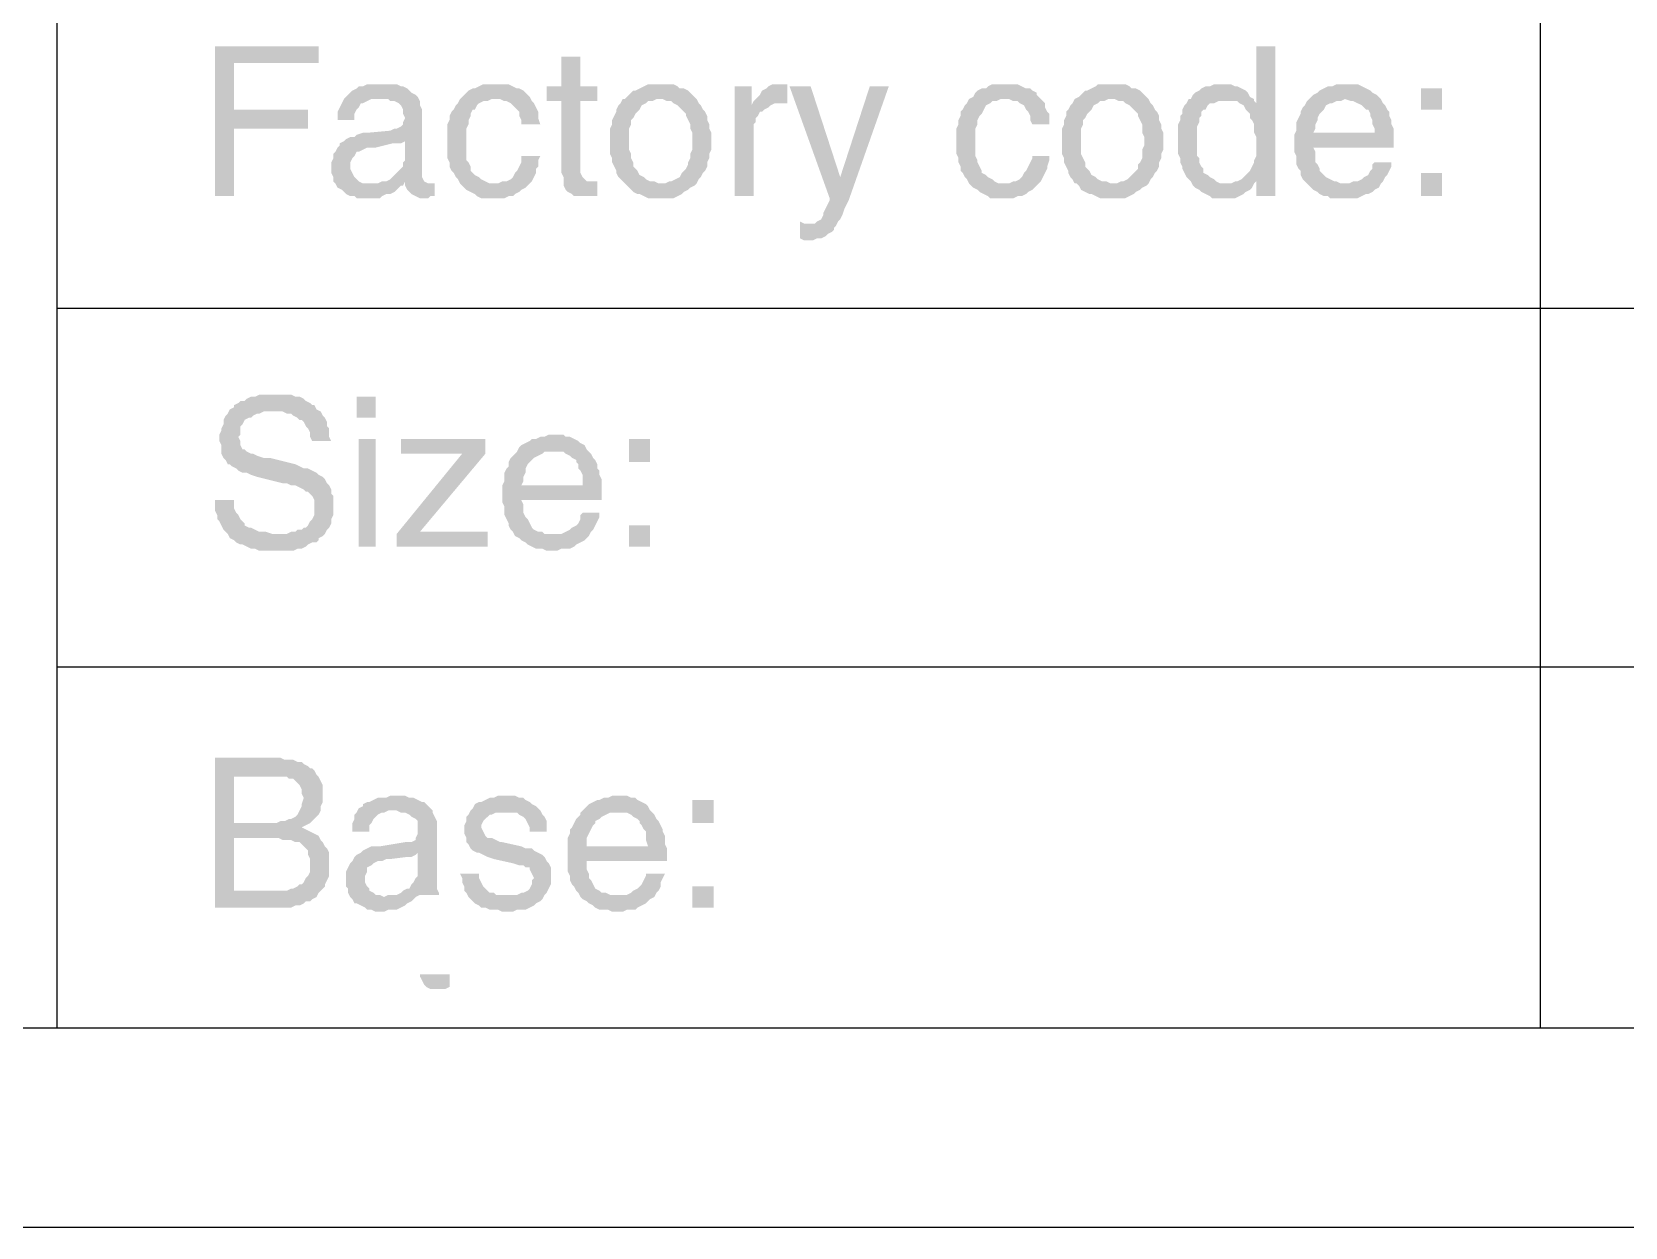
# Model space of a CAD drawing. Header units: millimetres. Extents: x 1448 to 2566, y 1057 to 1416.
# Drawn here: x 2165.12 to 2199.17, y 1118.56 to 1144.11 of the extents above; entities that cross this region are included whole.
import ezdxf

# ---------------------------------------------------------------- set-up
doc = ezdxf.new("R2010")
doc.units = ezdxf.units.MM

msp = doc.modelspace()

# ---------------------------------------------------------------- hatches: boundary and pattern name
at = {"transparency": 33554559}
for points in [[(2171.24839, 1143.80684), (2169.03691, 1143.80684), (2169.03691, 1140.60246), (2169.4431, 1140.60246), (2169.4431, 1142.04669), (2171.02273, 1142.04669), (2171.02273, 1142.45287), (2169.4431, 1142.45287), (2169.4431, 1143.44578), (2171.24839, 1143.44578), (2171.24839, 1143.62631)], [(2191.69327, 1143.80684), (2191.28708, 1143.80684), (2191.28708, 1142.58827), (2190.92602, 1142.58827), (2191.01628, 1142.54314), (2191.06142, 1142.45287), (2191.10655, 1142.40774), (2191.15168, 1142.36261), (2191.15168, 1142.27235), (2191.19681, 1142.22721), (2191.24194, 1142.13695), (2191.24194, 1141.95642), (2191.28708, 1141.86616), (2191.28708, 1141.45997), (2191.24194, 1141.3697), (2191.24194, 1141.32457), (2191.19681, 1141.23431), (2191.15168, 1141.14404), (2191.10655, 1141.09891), (2191.10655, 1141.09891), (2191.01628, 1141.00865), (2190.97115, 1140.96351), (2190.88089, 1140.91838), (2191.28708, 1140.91838), (2191.28708, 1140.60246), (2191.69327, 1140.60246)], [(2176.84478, 1143.58118), (2176.43859, 1143.58118), (2176.43859, 1142.94933), (2176.12267, 1142.94933), (2176.12267, 1142.6334), (2176.43859, 1142.6334), (2176.43859, 1141.09891), (2176.48372, 1141.00865), (2176.48372, 1140.82812), (2176.52886, 1140.73785), (2176.57399, 1140.69272), (2176.57399, 1140.69272), (2176.66425, 1140.64759), (2176.70938, 1140.60246), (2177.20584, 1140.60246), (2177.20584, 1140.91838), (2176.98018, 1140.91838), (2176.93505, 1140.96351), (2176.88991, 1141.00865), (2176.84478, 1141.09891), (2176.84478, 1142.6334), (2177.20584, 1142.6334), (2177.20584, 1142.94933), (2176.84478, 1142.94933)], [(2172.60236, 1142.99446), (2172.28643, 1142.99446), (2172.19617, 1142.94933), (2172.1059, 1142.94933), (2172.06077, 1142.9042), (2171.97051, 1142.85906), (2171.92537, 1142.81393), (2171.88024, 1142.7688), (2171.83511, 1142.72367), (2171.78998, 1142.67854), (2171.74485, 1142.58827), (2171.69971, 1142.49801), (2171.65458, 1142.40774), (2171.65458, 1142.22721), (2172.01564, 1142.22721), (2172.01564, 1142.36261), (2172.06077, 1142.45287), (2172.1059, 1142.49801), (2172.15103, 1142.58827), (2172.19617, 1142.58827), (2172.28643, 1142.6334), (2172.3767, 1142.67854), (2172.55722, 1142.67854), (2173.3696, 1142.72367), (2173.32447, 1142.7688), (2173.23421, 1142.81393), (2173.18907, 1142.85906), (2173.14394, 1142.9042), (2173.05368, 1142.94933), (2173.00855, 1142.94933), (2172.91828, 1142.99446), (2172.69262, 1142.99446)], [(2175.03949, 1142.99446), (2174.7687, 1142.99446), (2174.67844, 1142.94933), (2174.58817, 1142.9042), (2174.54304, 1142.9042), (2174.45278, 1142.85906), (2174.40764, 1142.81393), (2174.31738, 1142.72367), (2174.27225, 1142.67854), (2175.12976, 1142.67854), (2175.22002, 1142.6334), (2175.26515, 1142.6334), (2175.35542, 1142.58827), (2175.40055, 1142.54314), (2175.49082, 1142.45287), (2175.53595, 1142.40774), (2175.53595, 1142.31748), (2175.58108, 1142.22721), (2175.58108, 1142.13695), (2175.98727, 1142.13695), (2175.94214, 1142.27235), (2175.94214, 1142.40774), (2175.89701, 1142.49801), (2175.85187, 1142.58827), (2175.80674, 1142.6334), (2175.76161, 1142.72367), (2175.71648, 1142.7688), (2175.67134, 1142.81393), (2175.62621, 1142.85906), (2175.53595, 1142.9042), (2175.49082, 1142.9042), (2175.40055, 1142.94933), (2175.31029, 1142.99446), (2175.12976, 1142.99446)], [(2178.5598, 1142.99446), (2178.28901, 1142.99446), (2178.19875, 1142.94933), (2178.10848, 1142.9042), (2178.01822, 1142.85906), (2177.97309, 1142.85906), (2177.88282, 1142.7688), (2177.83769, 1142.72367), (2177.79256, 1142.67854), (2177.74742, 1142.67854), (2177.70229, 1142.58827), (2177.65716, 1142.54314), (2177.61203, 1142.45287), (2177.61203, 1142.40774), (2177.5669, 1142.31748), (2177.52176, 1142.22721), (2177.52176, 1142.13695), (2177.47663, 1142.04669), (2177.47663, 1141.77589), (2177.47663, 1141.5051), (2177.52176, 1141.41484), (2177.52176, 1141.32457), (2177.5669, 1141.23431), (2177.61203, 1141.14404), (2177.61203, 1141.09891), (2177.65716, 1141.00865), (2177.70229, 1140.96351), (2177.79256, 1140.87325), (2178.5598, 1140.87325), (2178.51467, 1140.87325), (2178.42441, 1140.91838), (2178.33414, 1140.91838), (2178.24388, 1140.96351), (2178.19875, 1141.00865), (2178.10848, 1141.05378), (2178.06335, 1141.14404), (2178.01822, 1141.18917), (2177.97309, 1141.23431), (2177.97309, 1141.32457), (2177.92795, 1141.41484), (2177.92795, 1141.5051), (2177.88282, 1141.59536), (2177.88282, 1142.04669), (2177.92795, 1142.13695), (2177.92795, 1142.22721), (2177.97309, 1142.27235), (2178.01822, 1142.36261), (2178.06335, 1142.40774), (2178.10848, 1142.45287), (2178.15361, 1142.54314), (2178.24388, 1142.58827), (2178.28901, 1142.6334), (2178.37927, 1142.6334), (2178.46954, 1142.67854), (2179.32705, 1142.67854), (2179.28192, 1142.72367), (2179.19165, 1142.81393), (2179.14652, 1142.85906), (2179.05626, 1142.9042), (2178.96599, 1142.9042), (2178.92086, 1142.94933), (2178.8306, 1142.99446), (2178.65007, 1142.99446)], [(2181.17747, 1142.99446), (2180.95181, 1142.99446), (2180.86154, 1142.94933), (2180.81641, 1142.9042), (2180.72615, 1142.85906), (2180.68102, 1142.7688), (2180.63588, 1142.72367), (2180.59075, 1142.67854), (2180.54562, 1142.6334), (2181.17747, 1142.58827), (2181.26773, 1142.58827), (2181.26773, 1142.99446), (2181.26773, 1142.99446)], [(2185.91635, 1142.99446), (2185.64555, 1142.99446), (2185.55529, 1142.94933), (2185.51016, 1142.9042), (2185.41989, 1142.9042), (2185.32963, 1142.85906), (2185.2845, 1142.81393), (2185.23936, 1142.72367), (2185.1491, 1142.67854), (2186.00661, 1142.67854), (2186.09688, 1142.6334), (2186.18714, 1142.6334), (2186.23227, 1142.58827), (2186.32254, 1142.54314), (2186.36767, 1142.45287), (2186.4128, 1142.40774), (2186.45793, 1142.31748), (2186.45793, 1142.22721), (2186.50307, 1142.13695), (2186.86412, 1142.13695), (2186.86412, 1142.36261), (2186.81899, 1142.40774), (2186.77386, 1142.49801), (2186.77386, 1142.58827), (2186.72873, 1142.6334), (2186.63846, 1142.72367), (2186.59333, 1142.7688), (2186.59333, 1142.81393), (2186.50307, 1142.85906), (2186.45793, 1142.9042), (2186.36767, 1142.9042), (2186.2774, 1142.94933), (2186.18714, 1142.99446), (2186.00661, 1142.99446)], [(2188.21809, 1142.99446), (2187.90216, 1142.99446), (2187.85703, 1142.94933), (2187.76677, 1142.9042), (2187.6765, 1142.85906), (2187.63137, 1142.85906), (2187.54111, 1142.7688), (2187.49597, 1142.72367), (2187.40571, 1142.67854), (2187.40571, 1142.67854), (2187.36058, 1142.58827), (2187.31544, 1142.54314), (2187.27031, 1142.45287), (2187.22518, 1142.40774), (2187.22518, 1142.31748), (2187.18005, 1142.22721), (2187.18005, 1142.13695), (2187.13492, 1142.04669), (2187.13492, 1141.77589), (2187.13492, 1141.5051), (2187.18005, 1141.41484), (2187.18005, 1141.32457), (2187.22518, 1141.23431), (2187.27031, 1141.14404), (2187.27031, 1141.09891), (2187.31544, 1141.00865), (2187.36058, 1140.96351), (2187.40571, 1140.87325), (2188.21809, 1140.87325), (2188.17296, 1140.87325), (2188.08269, 1140.91838), (2187.99243, 1140.91838), (2187.90216, 1140.96351), (2187.85703, 1141.00865), (2187.76677, 1141.05378), (2187.72163, 1141.14404), (2187.6765, 1141.18917), (2187.63137, 1141.23431), (2187.63137, 1141.32457), (2187.58624, 1141.41484), (2187.54111, 1141.5051), (2187.54111, 1142.04669), (2187.58624, 1142.13695), (2187.58624, 1142.22721), (2187.63137, 1142.27235), (2187.6765, 1142.36261), (2187.72163, 1142.40774), (2187.76677, 1142.45287), (2187.8119, 1142.54314), (2187.90216, 1142.58827), (2187.9473, 1142.6334), (2188.03756, 1142.6334), (2188.12782, 1142.67854), (2188.98534, 1142.67854), (2188.9402, 1142.72367), (2188.84994, 1142.81393), (2188.80481, 1142.85906), (2188.71454, 1142.9042), (2188.62428, 1142.9042), (2188.57915, 1142.94933), (2188.48888, 1142.99446), (2188.30835, 1142.99446)], [(2190.56496, 1142.99446), (2190.38443, 1142.99446), (2190.29417, 1142.94933), (2190.2039, 1142.94933), (2190.11364, 1142.9042), (2190.06851, 1142.85906), (2189.97824, 1142.81393), (2189.93311, 1142.7688), (2189.88798, 1142.67854), (2189.84285, 1142.67854), (2190.65523, 1142.6334), (2190.88089, 1142.6334), (2190.92602, 1142.58827), (2191.28708, 1142.58827), (2191.24194, 1142.6334), (2191.24194, 1142.67854), (2191.15168, 1142.72367), (2191.10655, 1142.81393), (2191.06142, 1142.85906), (2190.97115, 1142.9042), (2190.88089, 1142.94933), (2190.83575, 1142.94933), (2190.74549, 1142.99446), (2190.65523, 1142.99446)], [(2193.22776, 1142.99446), (2193.0021, 1142.99446), (2192.91183, 1142.94933), (2192.82157, 1142.94933), (2192.73131, 1142.9042), (2192.64104, 1142.85906), (2192.59591, 1142.81393), (2192.50564, 1142.7688), (2192.46051, 1142.72367), (2192.41538, 1142.67854), (2193.18263, 1142.67854), (2193.31802, 1142.6334), (2193.36316, 1142.6334), (2193.45342, 1142.58827), (2193.54368, 1142.54314), (2193.58882, 1142.49801), (2193.63395, 1142.45287), (2193.67908, 1142.45287), (2193.72421, 1142.36261), (2193.72421, 1142.31748), (2193.76935, 1142.22721), (2193.76935, 1142.13695), (2193.81448, 1142.04669), (2193.81448, 1141.95642), (2192.50564, 1141.95642), (2192.09946, 1141.91129), (2192.09946, 1141.55023), (2192.14459, 1141.45997), (2192.14459, 1141.27944), (2192.18972, 1141.18917), (2192.23485, 1141.14404), (2192.23485, 1141.05378), (2192.27998, 1140.96351), (2192.32512, 1140.91838), (2192.37025, 1140.87325), (2193.18263, 1140.87325), (2193.09236, 1140.87325), (2193.0021, 1140.91838), (2192.95697, 1140.91838), (2192.8667, 1140.96351), (2192.77644, 1141.00865), (2192.73131, 1141.05378), (2192.68617, 1141.09891), (2192.64104, 1141.14404), (2192.64104, 1141.18917), (2192.59591, 1141.27944), (2192.55078, 1141.32457), (2192.55078, 1141.55023), (2192.50564, 1141.6405), (2194.22067, 1141.6405), (2194.22067, 1142.04669), (2194.17554, 1142.13695), (2194.17554, 1142.22721), (2194.1304, 1142.31748), (2194.1304, 1142.40774), (2194.08527, 1142.45287), (2194.04014, 1142.54314), (2193.99501, 1142.58827), (2193.94987, 1142.67854), (2193.90474, 1142.72367), (2193.85961, 1142.7688), (2193.76935, 1142.81393), (2193.72421, 1142.85906), (2193.63395, 1142.9042), (2193.54368, 1142.94933), (2193.45342, 1142.99446), (2193.31802, 1142.99446)], [(2173.3696, 1142.72367), (2172.55722, 1142.67854), (2172.73775, 1142.67854), (2172.78289, 1142.6334), (2172.87315, 1142.6334), (2172.96341, 1142.58827), (2173.00855, 1142.54314), (2173.05368, 1142.45287), (2173.05368, 1142.36261), (2173.09881, 1142.27235), (2173.09881, 1142.27235), (2173.05368, 1142.18208), (2173.05368, 1142.13695), (2173.00855, 1142.09182), (2172.91828, 1142.04669), (2172.87315, 1142.04669), (2172.78289, 1142.00155), (2172.28643, 1141.95642), (2172.19617, 1141.95642), (2172.06077, 1141.91129), (2172.01564, 1141.86616), (2171.92537, 1141.86616), (2171.83511, 1141.82102), (2173.09881, 1141.77589), (2173.09881, 1141.3697), (2173.09881, 1141.3697), (2173.05368, 1141.32457), (2173.05368, 1141.23431), (2173.00855, 1141.18917), (2172.91828, 1141.09891), (2172.87315, 1141.05378), (2172.82802, 1141.00865), (2172.78289, 1140.96351), (2172.69262, 1140.91838), (2172.60236, 1140.91838), (2172.51209, 1140.87325), (2171.60945, 1140.87325), (2171.65458, 1140.78298), (2171.74485, 1140.73785), (2171.78998, 1140.69272), (2171.83511, 1140.64759), (2171.92537, 1140.60246), (2172.01564, 1140.60246), (2172.06077, 1140.55732), (2172.55722, 1140.55732), (2172.60236, 1140.60246), (2172.69262, 1140.64759), (2172.78289, 1140.64759), (2172.87315, 1140.69272), (2172.91828, 1140.73785), (2173.00855, 1140.82812), (2173.05368, 1140.82812), (2173.09881, 1140.91838), (2173.505, 1140.91838), (2173.45987, 1141.00865), (2173.45987, 1142.45287), (2173.41474, 1142.54314), (2173.41474, 1142.6334)], [(2174.27225, 1142.67854), (2174.22711, 1142.58827), (2174.18198, 1142.54314), (2174.13685, 1142.45287), (2174.09172, 1142.40774), (2174.04659, 1142.31748), (2174.04659, 1142.22721), (2174.00145, 1142.13695), (2174.00145, 1141.41484), (2174.04659, 1141.32457), (2174.04659, 1141.23431), (2174.09172, 1141.14404), (2174.13685, 1141.09891), (2174.18198, 1141.00865), (2174.22711, 1140.96351), (2174.27225, 1140.87325), (2174.99436, 1140.87325), (2174.9041, 1140.87325), (2174.81383, 1140.91838), (2174.72357, 1140.96351), (2174.67844, 1141.00865), (2174.58817, 1141.05378), (2174.54304, 1141.09891), (2174.49791, 1141.14404), (2174.49791, 1141.23431), (2174.45278, 1141.32457), (2174.40764, 1141.3697), (2174.40764, 1142.04669), (2174.45278, 1142.13695), (2174.45278, 1142.22721), (2174.49791, 1142.31748), (2174.49791, 1142.36261), (2174.54304, 1142.45287), (2174.58817, 1142.45287), (2174.6333, 1142.54314), (2174.67844, 1142.58827), (2174.7687, 1142.6334), (2174.85897, 1142.6334), (2174.94923, 1142.67854), (2175.03949, 1142.67854)], [(2179.32705, 1142.67854), (2178.5598, 1142.67854), (2178.60494, 1142.67854), (2178.6952, 1142.6334), (2178.78546, 1142.6334), (2178.8306, 1142.58827), (2178.92086, 1142.54314), (2178.96599, 1142.49801), (2179.05626, 1142.40774), (2179.10139, 1142.36261), (2179.10139, 1142.31748), (2179.14652, 1142.22721), (2179.19165, 1142.13695), (2179.19165, 1142.04669), (2179.23679, 1141.95642), (2179.23679, 1141.59536), (2179.19165, 1141.5051), (2179.19165, 1141.41484), (2179.14652, 1141.32457), (2179.14652, 1141.27944), (2179.10139, 1141.18917), (2179.05626, 1141.14404), (2179.01113, 1141.09891), (2178.96599, 1141.00865), (2178.87573, 1140.96351), (2178.78546, 1140.91838), (2178.74033, 1140.91838), (2178.65007, 1140.87325), (2177.79256, 1140.87325), (2177.83769, 1140.82812), (2177.92795, 1140.73785), (2177.97309, 1140.69272), (2178.06335, 1140.64759), (2178.10848, 1140.64759), (2178.19875, 1140.60246), (2178.28901, 1140.55732), (2178.8306, 1140.55732), (2178.92086, 1140.60246), (2179.01113, 1140.64759), (2179.05626, 1140.69272), (2179.14652, 1140.73785), (2179.19165, 1140.78298), (2179.28192, 1140.82812), (2179.32705, 1140.87325), (2179.32705, 1140.87325), (2179.37218, 1140.96351), (2179.41731, 1141.00865), (2179.46245, 1141.09891), (2179.50758, 1141.14404), (2179.55271, 1141.23431), (2179.55271, 1141.32457), (2179.59784, 1141.41484), (2179.59784, 1141.5051), (2179.64298, 1141.59536), (2179.64298, 1141.77589), (2179.64298, 1141.95642), (2179.59784, 1142.04669), (2179.59784, 1142.13695), (2179.55271, 1142.22721), (2179.55271, 1142.31748), (2179.50758, 1142.40774), (2179.46245, 1142.45287), (2179.41731, 1142.54314), (2179.37218, 1142.58827)], [(2180.50049, 1142.94933), (2180.13943, 1142.94933), (2180.13943, 1140.60246), (2180.54562, 1140.60246), (2180.54562, 1142.13695), (2180.59075, 1142.18208), (2180.59075, 1142.27235), (2180.63588, 1142.31748), (2180.68102, 1142.40774), (2180.72615, 1142.40774), (2180.77128, 1142.45287), (2180.86154, 1142.49801), (2180.50049, 1142.54314)], [(2181.76419, 1142.94933), (2181.31287, 1142.94933), (2182.17038, 1140.55732), (2182.39604, 1141.00865)], [(2183.43408, 1142.94933), (2183.02789, 1142.94933), (2182.39604, 1141.00865), (2182.17038, 1140.55732), (2182.17038, 1140.51219), (2182.17038, 1140.51219), (2182.12525, 1140.42193), (2182.08011, 1140.33166), (2182.03498, 1140.2414), (2182.03498, 1140.19627), (2181.98985, 1140.106), (2181.89958, 1140.06087), (2181.85445, 1140.01574), (2181.76419, 1140.01574), (2182.30577, 1139.97061), (2182.35091, 1140.06087), (2182.39604, 1140.106), (2182.44117, 1140.19627), (2182.4863, 1140.33166), (2182.53143, 1140.42193), (2182.57657, 1140.51219)], [(2185.1491, 1142.67854), (2185.10397, 1142.58827), (2185.05884, 1142.54314), (2185.0137, 1142.45287), (2184.96857, 1142.40774), (2184.96857, 1142.31748), (2184.92344, 1142.22721), (2184.92344, 1142.13695), (2184.87831, 1142.04669), (2184.87831, 1141.5051), (2184.92344, 1141.41484), (2184.92344, 1141.32457), (2184.96857, 1141.23431), (2184.96857, 1141.14404), (2185.0137, 1141.09891), (2185.05884, 1141.00865), (2185.10397, 1140.96351), (2185.1491, 1140.87325), (2185.91635, 1140.87325), (2185.78095, 1140.87325), (2185.69069, 1140.91838), (2185.64555, 1140.96351), (2185.55529, 1141.00865), (2185.51016, 1141.05378), (2185.41989, 1141.09891), (2185.41989, 1141.14404), (2185.37476, 1141.23431), (2185.32963, 1141.32457), (2185.32963, 1141.3697), (2185.2845, 1141.45997), (2185.2845, 1142.04669), (2185.32963, 1142.13695), (2185.32963, 1142.22721), (2185.37476, 1142.31748), (2185.41989, 1142.36261), (2185.46503, 1142.45287), (2185.46503, 1142.45287), (2185.51016, 1142.54314), (2185.60042, 1142.58827), (2185.64555, 1142.6334), (2185.73582, 1142.6334), (2185.82608, 1142.67854), (2185.91635, 1142.67854)], [(2188.98534, 1142.67854), (2188.21809, 1142.67854), (2188.26322, 1142.67854), (2188.35348, 1142.6334), (2188.44375, 1142.6334), (2188.48888, 1142.58827), (2188.57915, 1142.54314), (2188.62428, 1142.49801), (2188.71454, 1142.40774), (2188.75967, 1142.36261), (2188.75967, 1142.31748), (2188.80481, 1142.22721), (2188.84994, 1142.13695), (2188.84994, 1141.95642), (2188.89507, 1141.86616), (2188.89507, 1141.68563), (2188.84994, 1141.59536), (2188.84994, 1141.41484), (2188.80481, 1141.32457), (2188.75967, 1141.27944), (2188.75967, 1141.18917), (2188.71454, 1141.14404), (2188.66941, 1141.09891), (2188.57915, 1141.00865), (2188.53401, 1140.96351), (2188.44375, 1140.91838), (2188.39862, 1140.91838), (2188.30835, 1140.87325), (2187.45084, 1140.87325), (2187.49597, 1140.82812), (2187.54111, 1140.73785), (2187.63137, 1140.69272), (2187.72163, 1140.64759), (2187.76677, 1140.64759), (2187.85703, 1140.60246), (2187.9473, 1140.55732), (2188.48888, 1140.55732), (2188.57915, 1140.60246), (2188.66941, 1140.64759), (2188.71454, 1140.69272), (2188.80481, 1140.73785), (2188.84994, 1140.78298), (2188.9402, 1140.82812), (2188.98534, 1140.87325), (2188.98534, 1140.87325), (2189.03047, 1140.96351), (2189.0756, 1141.00865), (2189.12073, 1141.09891), (2189.16586, 1141.14404), (2189.211, 1141.23431), (2189.211, 1141.32457), (2189.25613, 1141.41484), (2189.25613, 1141.5051), (2189.30126, 1141.59536), (2189.30126, 1141.77589), (2189.30126, 1141.95642), (2189.25613, 1142.04669), (2189.25613, 1142.13695), (2189.211, 1142.22721), (2189.211, 1142.31748), (2189.16586, 1142.40774), (2189.12073, 1142.45287), (2189.0756, 1142.54314), (2189.03047, 1142.58827)], [(2189.84285, 1142.67854), (2189.79771, 1142.58827), (2189.75258, 1142.54314), (2189.70745, 1142.45287), (2189.70745, 1142.36261), (2189.66232, 1142.31748), (2189.66232, 1142.22721), (2189.61719, 1142.13695), (2189.61719, 1141.5051), (2189.66232, 1141.41484), (2189.66232, 1141.32457), (2189.70745, 1141.23431), (2189.70745, 1141.18917), (2189.75258, 1141.09891), (2189.79771, 1141.00865), (2189.84285, 1140.96351), (2189.88798, 1140.91838), (2189.93311, 1140.82812), (2189.97824, 1140.78298), (2190.06851, 1140.73785), (2190.11364, 1140.69272), (2190.2039, 1140.64759), (2190.29417, 1140.60246), (2190.3393, 1140.55732), (2190.83575, 1140.55732), (2190.92602, 1140.60246), (2191.01628, 1140.64759), (2191.06142, 1140.69272), (2191.15168, 1140.73785), (2191.19681, 1140.78298), (2191.24194, 1140.87325), (2190.51983, 1140.87325), (2190.42956, 1140.91838), (2190.38443, 1140.96351), (2190.29417, 1141.00865), (2190.24904, 1141.05378), (2190.15877, 1141.09891), (2190.15877, 1141.18917), (2190.11364, 1141.23431), (2190.06851, 1141.32457), (2190.06851, 1141.41484), (2190.02338, 1141.45997), (2190.02338, 1142.09182), (2190.06851, 1142.18208), (2190.06851, 1142.27235), (2190.11364, 1142.31748), (2190.11364, 1142.40774), (2190.15877, 1142.45287), (2190.2039, 1142.45287), (2190.24904, 1142.54314), (2190.29417, 1142.58827), (2190.38443, 1142.58827), (2190.4747, 1142.6334), (2190.65523, 1142.6334)], [(2192.41538, 1142.67854), (2192.37025, 1142.6334), (2192.32512, 1142.54314), (2192.27998, 1142.49801), (2192.23485, 1142.40774), (2192.23485, 1142.36261), (2192.18972, 1142.27235), (2192.14459, 1142.18208), (2192.14459, 1142.00155), (2192.09946, 1141.91129), (2192.50564, 1141.95642), (2192.55078, 1142.04669), (2192.55078, 1142.13695), (2192.59591, 1142.22721), (2192.59591, 1142.27235), (2192.64104, 1142.36261), (2192.68617, 1142.40774), (2192.73131, 1142.45287), (2192.77644, 1142.54314), (2192.8667, 1142.58827), (2192.91183, 1142.58827), (2193.0021, 1142.6334), (2193.09236, 1142.6334), (2193.18263, 1142.67854)], [(2195.25871, 1142.45287), (2195.25871, 1142.9042), (2194.80739, 1142.9042), (2194.80739, 1142.45287)], [(2180.54562, 1142.6334), (2180.50049, 1142.54314), (2180.86154, 1142.49801), (2180.90668, 1142.54314), (2180.99694, 1142.58827), (2181.17747, 1142.58827)], [(2171.83511, 1141.82102), (2171.78998, 1141.77589), (2171.69971, 1141.73076), (2171.69971, 1141.68563), (2171.65458, 1141.6405), (2171.60945, 1141.55023), (2171.56432, 1141.5051), (2171.56432, 1141.41484), (2171.51918, 1141.32457), (2171.51918, 1141.09891), (2171.56432, 1141.00865), (2171.56432, 1140.91838), (2171.60945, 1140.87325), (2172.33156, 1140.87325), (2172.19617, 1140.87325), (2172.1059, 1140.91838), (2172.06077, 1140.96351), (2172.01564, 1141.00865), (2171.97051, 1141.09891), (2171.92537, 1141.18917), (2171.92537, 1141.32457), (2171.97051, 1141.41484), (2172.01564, 1141.45997), (2172.06077, 1141.55023), (2172.1059, 1141.55023), (2172.19617, 1141.59536), (2172.28643, 1141.6405), (2172.46696, 1141.6405), (2172.82802, 1141.73076), (2173.00855, 1141.73076), (2173.09881, 1141.77589)], [(2175.98727, 1141.45997), (2175.58108, 1141.45997), (2175.58108, 1141.32457), (2175.53595, 1141.23431), (2175.49082, 1141.14404), (2175.44568, 1141.09891), (2175.40055, 1141.00865), (2175.35542, 1140.96351), (2175.26515, 1140.91838), (2175.17489, 1140.91838), (2175.08463, 1140.87325), (2174.27225, 1140.87325), (2174.31738, 1140.82812), (2174.36251, 1140.78298), (2174.40764, 1140.73785), (2174.49791, 1140.69272), (2174.58817, 1140.64759), (2174.6333, 1140.60246), (2174.72357, 1140.55732), (2175.22002, 1140.55732), (2175.31029, 1140.60246), (2175.40055, 1140.60246), (2175.44568, 1140.64759), (2175.53595, 1140.69272), (2175.58108, 1140.73785), (2175.67134, 1140.78298), (2175.71648, 1140.82812), (2175.76161, 1140.87325), (2175.80674, 1140.91838), (2175.85187, 1141.00865), (2175.89701, 1141.09891), (2175.89701, 1141.18917), (2175.94214, 1141.23431), (2175.94214, 1141.3697)], [(2186.86412, 1141.45997), (2186.50307, 1141.45997), (2186.50307, 1141.41484), (2186.45793, 1141.32457), (2186.4128, 1141.23431), (2186.36767, 1141.14404), (2186.32254, 1141.09891), (2186.2774, 1141.00865), (2186.23227, 1140.96351), (2186.14201, 1140.91838), (2186.09688, 1140.91838), (2186.00661, 1140.87325), (2185.1491, 1140.87325), (2185.19423, 1140.82812), (2185.23936, 1140.78298), (2185.32963, 1140.73785), (2185.37476, 1140.69272), (2185.46503, 1140.64759), (2185.55529, 1140.60246), (2185.60042, 1140.55732), (2186.09688, 1140.55732), (2186.18714, 1140.60246), (2186.2774, 1140.60246), (2186.36767, 1140.64759), (2186.4128, 1140.69272), (2186.50307, 1140.73785), (2186.5482, 1140.78298), (2186.59333, 1140.82812), (2186.63846, 1140.87325), (2186.68359, 1140.91838), (2186.72873, 1141.00865), (2186.77386, 1141.09891), (2186.81899, 1141.18917), (2186.81899, 1141.23431), (2186.86412, 1141.3697)], [(2194.17554, 1141.32457), (2193.81448, 1141.32457), (2193.76935, 1141.27944), (2193.76935, 1141.18917), (2193.72421, 1141.14404), (2193.67908, 1141.05378), (2193.58882, 1141.00865), (2193.54368, 1140.96351), (2193.45342, 1140.91838), (2193.36316, 1140.91838), (2193.27289, 1140.87325), (2192.37025, 1140.87325), (2192.46051, 1140.78298), (2192.50564, 1140.73785), (2192.59591, 1140.69272), (2192.64104, 1140.64759), (2192.73131, 1140.60246), (2192.82157, 1140.60246), (2192.8667, 1140.55732), (2193.45342, 1140.55732), (2193.54368, 1140.60246), (2193.63395, 1140.64759), (2193.67908, 1140.64759), (2193.76935, 1140.69272), (2193.81448, 1140.73785), (2193.90474, 1140.78298), (2193.94987, 1140.87325), (2193.99501, 1140.91838), (2194.04014, 1141.00865), (2194.08527, 1141.05378), (2194.1304, 1141.14404), (2194.17554, 1141.23431)], [(2195.25871, 1140.60246), (2195.25871, 1141.09891), (2194.80739, 1141.09891), (2194.80739, 1140.60246)], [(2173.505, 1140.91838), (2173.09881, 1140.91838), (2173.09881, 1140.82812), (2173.59526, 1140.87325), (2173.59526, 1140.87325)], [(2173.73066, 1140.87325), (2173.59526, 1140.87325), (2173.09881, 1140.82812), (2173.14394, 1140.73785), (2173.18907, 1140.69272), (2173.18907, 1140.69272), (2173.23421, 1140.64759), (2173.32447, 1140.60246), (2173.41474, 1140.55732), (2173.59526, 1140.55732), (2173.6404, 1140.60246), (2173.73066, 1140.60246)], [(2190.88089, 1140.91838), (2190.83575, 1140.91838), (2190.74549, 1140.87325), (2190.65523, 1140.87325), (2191.24194, 1140.87325), (2191.28708, 1140.91838)], [(2181.53853, 1140.06087), (2181.53853, 1139.69981), (2181.53853, 1139.69981), (2181.62879, 1139.65468), (2181.80932, 1139.65468), (2181.89958, 1139.69981), (2181.98985, 1139.69981), (2182.08011, 1139.74494), (2182.12525, 1139.79008), (2182.21551, 1139.83521), (2182.26064, 1139.88034), (2182.26064, 1139.92547), (2182.30577, 1139.97061), (2181.76419, 1140.01574), (2181.62879, 1140.01574)], [(2170.30062, 1136.36003), (2169.98469, 1136.36003), (2169.89443, 1136.3149), (2169.80416, 1136.3149), (2169.7139, 1136.26977), (2169.66877, 1136.22464), (2169.5785, 1136.22464), (2169.53337, 1136.1795), (2169.4431, 1136.13437), (2169.4431, 1136.08924), (2169.35284, 1136.04411), (2170.30062, 1135.99897), (2170.48114, 1135.99897), (2170.57141, 1135.95384), (2170.66167, 1135.95384), (2170.70681, 1135.90871), (2170.79707, 1135.86358), (2170.8422, 1135.81845), (2170.88733, 1135.81845), (2170.93247, 1135.77331), (2170.9776, 1135.68305), (2171.02273, 1135.63792), (2171.06786, 1135.54765), (2171.06786, 1135.45739), (2171.11299, 1135.36712), (2171.51918, 1135.36712), (2171.47405, 1135.45739), (2171.47405, 1135.63792), (2171.42892, 1135.68305), (2171.42892, 1135.77331), (2171.38379, 1135.86358), (2171.33866, 1135.90871), (2171.29352, 1135.99897), (2171.20326, 1136.04411), (2171.15813, 1136.13437), (2171.11299, 1136.13437), (2171.06786, 1136.1795), (2170.9776, 1136.22464), (2170.93247, 1136.26977), (2170.8422, 1136.3149), (2170.75194, 1136.3149), (2170.66167, 1136.36003), (2170.39088, 1136.36003)], [(2172.46696, 1135.86358), (2172.46696, 1136.3149), (2172.06077, 1136.3149), (2172.06077, 1135.86358)], [(2169.35284, 1136.04411), (2169.30771, 1135.95384), (2169.26258, 1135.90871), (2169.21744, 1135.81845), (2169.21744, 1135.72818), (2169.17231, 1135.63792), (2169.17231, 1135.59278), (2169.12718, 1135.50252), (2169.12718, 1135.36712), (2169.12718, 1135.36712), (2169.17231, 1135.27686), (2169.17231, 1135.09633), (2169.21744, 1135.00607), (2169.26258, 1134.96093), (2169.30771, 1134.87067), (2169.35284, 1134.87067), (2169.39797, 1134.82554), (2169.48824, 1134.78041), (2169.53337, 1134.73527), (2169.62363, 1134.69014), (2169.7139, 1134.69014), (2169.80416, 1134.64501), (2169.93956, 1134.59988), (2170.48114, 1134.46448), (2170.57141, 1134.46448), (2170.66167, 1134.41935), (2170.75194, 1134.41935), (2170.8422, 1134.37422), (2170.93247, 1134.32908), (2170.9776, 1134.28395), (2171.02273, 1134.28395), (2171.06786, 1134.23882), (2171.11299, 1134.19369), (2171.15813, 1134.10342), (2171.15813, 1133.7875), (2171.11299, 1133.69723), (2171.06786, 1133.6521), (2171.02273, 1133.56184), (2170.9776, 1133.5167), (2170.93247, 1133.5167), (2170.88733, 1133.47157), (2170.79707, 1133.47157), (2170.75194, 1133.42644), (2170.66167, 1133.42644), (2170.57141, 1133.38131), (2169.30771, 1133.38131), (2169.35284, 1133.29104), (2169.4431, 1133.24591), (2169.48824, 1133.20078), (2169.5785, 1133.15565), (2169.62363, 1133.15565), (2169.7139, 1133.11052), (2169.80416, 1133.06538), (2169.89443, 1133.06538), (2169.98469, 1133.02025), (2170.70681, 1133.02025), (2170.79707, 1133.06538), (2170.88733, 1133.06538), (2170.9776, 1133.11052), (2171.02273, 1133.15565), (2171.11299, 1133.20078), (2171.20326, 1133.20078), (2171.24839, 1133.24591), (2171.24839, 1133.29104), (2171.33866, 1133.33618), (2171.38379, 1133.38131), (2171.42892, 1133.47157), (2171.47405, 1133.5167), (2171.51918, 1133.60697), (2171.51918, 1133.69723), (2171.56432, 1133.7875), (2171.56432, 1133.96803), (2171.56432, 1134.19369), (2171.51918, 1134.23882), (2171.51918, 1134.32908), (2171.47405, 1134.41935), (2171.42892, 1134.46448), (2171.38379, 1134.55474), (2171.38379, 1134.55474), (2171.33866, 1134.59988), (2171.24839, 1134.64501), (2171.20326, 1134.69014), (2171.11299, 1134.73527), (2171.02273, 1134.78041), (2170.93247, 1134.78041), (2170.8422, 1134.82554), (2170.75194, 1134.87067), (2170.21035, 1135.00607), (2170.07495, 1135.00607), (2169.93956, 1135.0512), (2169.84929, 1135.09633), (2169.80416, 1135.09633), (2169.7139, 1135.14146), (2169.66877, 1135.1866), (2169.62363, 1135.1866), (2169.5785, 1135.27686), (2169.5785, 1135.36712), (2169.53337, 1135.45739), (2169.5785, 1135.50252), (2169.5785, 1135.68305), (2169.62363, 1135.72818), (2169.66877, 1135.81845), (2169.75903, 1135.86358), (2169.80416, 1135.86358), (2169.84929, 1135.90871), (2169.93956, 1135.95384), (2169.98469, 1135.95384), (2170.07495, 1135.99897), (2170.30062, 1135.99897)], [(2176.30319, 1135.50252), (2176.1678, 1135.50252), (2176.07753, 1135.45739), (2175.98727, 1135.45739), (2175.89701, 1135.41226), (2175.80674, 1135.41226), (2175.76161, 1135.36712), (2175.67134, 1135.32199), (2175.58108, 1135.27686), (2175.53595, 1135.23173), (2175.49082, 1135.14146), (2176.48372, 1135.14146), (2176.52886, 1135.09633), (2176.61912, 1135.0512), (2176.66425, 1135.00607), (2176.75452, 1134.96093), (2176.75452, 1134.9158), (2176.79965, 1134.87067), (2176.79965, 1134.78041), (2176.84478, 1134.73527), (2176.88991, 1134.64501), (2176.88991, 1134.41935), (2175.17489, 1134.41935), (2175.17489, 1134.05829), (2175.22002, 1133.96803), (2175.22002, 1133.7875), (2175.26515, 1133.69723), (2175.31029, 1133.60697), (2175.31029, 1133.56184), (2175.35542, 1133.47157), (2175.40055, 1133.42644), (2175.44568, 1133.33618), (2176.25806, 1133.38131), (2176.07753, 1133.38131), (2176.0324, 1133.42644), (2175.94214, 1133.42644), (2175.85187, 1133.47157), (2175.80674, 1133.5167), (2175.76161, 1133.60697), (2175.76161, 1133.60697), (2175.71648, 1133.69723), (2175.67134, 1133.74237), (2175.62621, 1133.83263), (2175.62621, 1134.01316), (2175.58108, 1134.10342), (2177.2961, 1134.10342), (2177.2961, 1134.55474), (2177.25097, 1134.64501), (2177.25097, 1134.73527), (2177.20584, 1134.78041), (2177.20584, 1134.87067), (2177.16071, 1134.96093), (2177.11557, 1135.00607), (2177.07044, 1135.09633), (2177.02531, 1135.14146), (2176.98018, 1135.1866), (2176.93505, 1135.27686), (2176.84478, 1135.32199), (2176.79965, 1135.36712), (2176.70938, 1135.41226), (2176.61912, 1135.45739), (2176.52886, 1135.45739), (2176.48372, 1135.50252), (2176.39346, 1135.50252)], [(2172.46696, 1133.11052), (2172.46696, 1135.41226), (2172.1059, 1135.41226), (2172.1059, 1133.11052)], [(2174.81383, 1135.41226), (2173.00855, 1135.41226), (2173.00855, 1135.09633), (2174.31738, 1135.09633), (2172.91828, 1133.38131), (2172.91828, 1133.11052), (2174.85897, 1133.11052), (2174.85897, 1133.42644), (2173.41474, 1133.42644), (2174.81383, 1135.09633), (2174.81383, 1135.27686)], [(2178.33414, 1134.9158), (2178.33414, 1135.41226), (2177.88282, 1135.41226), (2177.88282, 1134.9158)], [(2175.49082, 1135.14146), (2175.44568, 1135.09633), (2175.40055, 1135.0512), (2175.35542, 1135.00607), (2175.31029, 1134.9158), (2175.31029, 1134.82554), (2175.26515, 1134.78041), (2175.22002, 1134.69014), (2175.22002, 1134.50961), (2175.17489, 1134.41935), (2175.58108, 1134.41935), (2175.62621, 1134.50961), (2175.62621, 1134.59988), (2175.67134, 1134.69014), (2175.67134, 1134.78041), (2175.71648, 1134.87067), (2175.76161, 1134.9158), (2175.80674, 1134.96093), (2175.85187, 1135.00607), (2175.94214, 1135.0512), (2176.0324, 1135.09633), (2176.07753, 1135.14146), (2176.25806, 1135.14146)], [(2169.4431, 1134.10342), (2169.03691, 1134.10342), (2169.03691, 1133.87776), (2169.08205, 1133.7875), (2169.08205, 1133.69723), (2169.12718, 1133.6521), (2169.17231, 1133.56184), (2169.21744, 1133.47157), (2169.26258, 1133.42644), (2169.30771, 1133.38131), (2170.34575, 1133.38131), (2170.25548, 1133.38131), (2170.12009, 1133.42644), (2169.98469, 1133.42644), (2169.89443, 1133.47157), (2169.80416, 1133.5167), (2169.75903, 1133.5167), (2169.66877, 1133.56184), (2169.66877, 1133.60697), (2169.62363, 1133.6521), (2169.5785, 1133.69723), (2169.53337, 1133.7875), (2169.48824, 1133.83263), (2169.4431, 1133.92289), (2169.4431, 1134.01316)], [(2177.25097, 1133.83263), (2176.88991, 1133.83263), (2176.84478, 1133.7875), (2176.84478, 1133.69723), (2176.79965, 1133.60697), (2176.75452, 1133.56184), (2176.66425, 1133.5167), (2176.61912, 1133.47157), (2176.52886, 1133.42644), (2176.43859, 1133.38131), (2176.25806, 1133.38131), (2175.44568, 1133.33618), (2175.44568, 1133.33618), (2175.53595, 1133.29104), (2175.58108, 1133.24591), (2175.67134, 1133.20078), (2175.71648, 1133.15565), (2175.80674, 1133.11052), (2175.89701, 1133.06538), (2176.0324, 1133.06538), (2176.12267, 1133.02025), (2176.34833, 1133.02025), (2176.43859, 1133.06538), (2176.61912, 1133.06538), (2176.70938, 1133.11052), (2176.75452, 1133.15565), (2176.84478, 1133.20078), (2176.93505, 1133.24591), (2176.98018, 1133.29104), (2177.02531, 1133.33618), (2177.07044, 1133.42644), (2177.11557, 1133.47157), (2177.16071, 1133.56184), (2177.20584, 1133.6521), (2177.25097, 1133.74237)], [(2178.33414, 1133.11052), (2178.33414, 1133.56184), (2177.88282, 1133.56184), (2177.88282, 1133.11052)], [(2170.43601, 1128.5973), (2169.03691, 1128.5973), (2169.03691, 1125.39291), (2170.66167, 1125.39291), (2170.75194, 1125.43805), (2170.8422, 1125.43805), (2170.93247, 1125.48318), (2170.9776, 1125.52831), (2171.06786, 1125.52831), (2171.11299, 1125.57344), (2171.20326, 1125.61857), (2171.20326, 1125.61857), (2171.24839, 1125.70884), (2169.4431, 1125.75397), (2169.4431, 1126.88228), (2170.30062, 1126.88228), (2171.24839, 1126.92741), (2171.15813, 1126.97254), (2171.15813, 1126.97254), (2171.06786, 1127.01767), (2170.9776, 1127.0628), (2170.88733, 1127.10794), (2170.9776, 1127.15307), (2171.06786, 1127.1982), (2169.4431, 1127.1982), (2169.4431, 1128.19111), (2170.30062, 1128.19111), (2171.20326, 1128.23624), (2171.15813, 1128.32651), (2171.11299, 1128.37164), (2171.06786, 1128.37164), (2171.02273, 1128.41677), (2170.93247, 1128.4619), (2170.88733, 1128.50703), (2170.79707, 1128.50703), (2170.70681, 1128.55217), (2170.52628, 1128.55217)], [(2171.20326, 1128.23624), (2170.30062, 1128.19111), (2170.57141, 1128.19111), (2170.61654, 1128.14598), (2170.70681, 1128.14598), (2170.75194, 1128.10084), (2170.79707, 1128.05571), (2170.8422, 1128.01058), (2170.88733, 1127.92032), (2170.88733, 1127.83005), (2170.93247, 1127.73979), (2170.93247, 1127.73979), (2170.88733, 1127.60439), (2170.88733, 1127.55926), (2170.8422, 1127.46899), (2170.79707, 1127.37873), (2170.75194, 1127.3336), (2170.75194, 1127.3336), (2170.66167, 1127.28847), (2170.61654, 1127.28847), (2170.52628, 1127.24333), (2170.43601, 1127.24333), (2170.34575, 1127.1982), (2169.4431, 1127.1982), (2171.06786, 1127.1982), (2171.15813, 1127.28847), (2171.20326, 1127.3336), (2171.24839, 1127.37873), (2171.29352, 1127.46899), (2171.29352, 1127.55926), (2171.33866, 1127.64952), (2171.33866, 1127.83005), (2171.33866, 1128.01058), (2171.29352, 1128.10084), (2171.24839, 1128.19111)], [(2172.91828, 1127.78492), (2172.78289, 1127.78492), (2172.69262, 1127.73979), (2172.51209, 1127.73979), (2172.42183, 1127.69465), (2172.33156, 1127.64952), (2172.28643, 1127.64952), (2172.19617, 1127.60439), (2172.19617, 1127.55926), (2172.1059, 1127.51413), (2172.06077, 1127.42386), (2172.01564, 1127.37873), (2172.01564, 1127.28847), (2171.97051, 1127.1982), (2171.97051, 1127.01767), (2172.33156, 1127.01767), (2172.33156, 1127.15307), (2172.3767, 1127.1982), (2172.42183, 1127.28847), (2172.46696, 1127.3336), (2172.51209, 1127.37873), (2172.60236, 1127.42386), (2172.64749, 1127.42386), (2172.73775, 1127.46899), (2173.68553, 1127.46899), (2173.59526, 1127.55926), (2173.55013, 1127.60439), (2173.505, 1127.64952), (2173.45987, 1127.64952), (2173.3696, 1127.69465), (2173.27934, 1127.73979), (2173.18907, 1127.73979), (2173.09881, 1127.78492), (2173.00855, 1127.78492)], [(2175.22002, 1127.78492), (2175.08463, 1127.78492), (2174.99436, 1127.73979), (2174.9041, 1127.73979), (2174.81383, 1127.69465), (2174.72357, 1127.64952), (2174.67844, 1127.64952), (2174.58817, 1127.60439), (2174.54304, 1127.51413), (2174.49791, 1127.46899), (2174.45278, 1127.37873), (2174.40764, 1127.3336), (2174.40764, 1127.24333), (2174.36251, 1127.15307), (2174.36251, 1126.97254), (2174.40764, 1126.88228), (2174.40764, 1126.79201), (2174.45278, 1126.74688), (2174.49791, 1126.65661), (2174.54304, 1126.61148), (2174.6333, 1126.56635), (2174.67844, 1126.56635), (2174.7687, 1126.52122), (2174.85897, 1126.47609), (2174.99436, 1126.43095), (2175.40055, 1126.34069), (2175.40055, 1126.34069), (2175.53595, 1126.29556), (2175.62621, 1126.29556), (2175.67134, 1126.25043), (2175.76161, 1126.25043), (2175.76161, 1126.20529), (2175.80674, 1126.11503), (2175.85187, 1126.02476), (2175.80674, 1125.97963), (2175.80674, 1125.88937), (2175.76161, 1125.7991), (2175.71648, 1125.75397), (2175.62621, 1125.70884), (2175.58108, 1125.70884), (2175.49082, 1125.66371), (2175.31029, 1125.66371), (2174.45278, 1125.61857), (2174.49791, 1125.57344), (2174.54304, 1125.52831), (2174.58817, 1125.48318), (2174.67844, 1125.43805), (2174.72357, 1125.39291), (2174.81383, 1125.39291), (2174.9041, 1125.34778), (2175.08463, 1125.34778), (2175.17489, 1125.30265), (2175.40055, 1125.30265), (2175.49082, 1125.34778), (2175.67134, 1125.34778), (2175.76161, 1125.39291), (2175.85187, 1125.43805), (2175.89701, 1125.48318), (2175.98727, 1125.52831), (2175.98727, 1125.52831), (2176.0324, 1125.57344), (2176.07753, 1125.66371), (2176.12267, 1125.70884), (2176.1678, 1125.7991), (2176.21293, 1125.88937), (2176.21293, 1126.0699), (2176.21293, 1126.25043), (2176.1678, 1126.34069), (2176.12267, 1126.38582), (2176.07753, 1126.47609), (2176.07753, 1126.47609), (2176.0324, 1126.52122), (2175.94214, 1126.56635), (2175.85187, 1126.61148), (2175.80674, 1126.65661), (2175.67134, 1126.65661), (2175.58108, 1126.70175), (2175.17489, 1126.79201), (2175.12976, 1126.79201), (2175.03949, 1126.83714), (2174.94923, 1126.88228), (2174.85897, 1126.88228), (2174.81383, 1126.92741), (2174.81383, 1126.92741), (2174.7687, 1127.01767), (2174.72357, 1127.10794), (2174.72357, 1127.15307), (2174.7687, 1127.24333), (2174.81383, 1127.28847), (2174.85897, 1127.3336), (2174.9041, 1127.37873), (2174.94923, 1127.37873), (2175.03949, 1127.42386), (2175.22002, 1127.42386), (2175.98727, 1127.46899), (2175.94214, 1127.51413), (2175.89701, 1127.55926), (2175.80674, 1127.60439), (2175.76161, 1127.64952), (2175.67134, 1127.69465), (2175.62621, 1127.73979), (2175.53595, 1127.73979), (2175.44568, 1127.78492), (2175.35542, 1127.78492)], [(2177.65716, 1127.78492), (2177.52176, 1127.78492), (2177.4315, 1127.73979), (2177.34123, 1127.73979), (2177.25097, 1127.69465), (2177.20584, 1127.69465), (2177.11557, 1127.64952), (2177.02531, 1127.60439), (2176.98018, 1127.55926), (2176.93505, 1127.51413), (2176.84478, 1127.42386), (2177.83769, 1127.42386), (2177.92795, 1127.37873), (2177.97309, 1127.3336), (2178.06335, 1127.28847), (2178.10848, 1127.24333), (2178.10848, 1127.1982), (2178.15361, 1127.15307), (2178.19875, 1127.0628), (2178.24388, 1127.01767), (2178.24388, 1126.83714), (2178.28901, 1126.70175), (2176.57399, 1126.70175), (2176.57399, 1126.16016), (2176.61912, 1126.0699), (2176.61912, 1125.97963), (2176.66425, 1125.88937), (2176.70938, 1125.84424), (2176.75452, 1125.75397), (2176.79965, 1125.70884), (2176.84478, 1125.61857), (2177.65716, 1125.66371), (2177.47663, 1125.66371), (2177.38637, 1125.70884), (2177.2961, 1125.70884), (2177.25097, 1125.75397), (2177.16071, 1125.7991), (2177.11557, 1125.88937), (2177.11557, 1125.88937), (2177.07044, 1125.97963), (2177.02531, 1126.02476), (2177.02531, 1126.11503), (2176.98018, 1126.20529), (2176.98018, 1126.38582), (2178.6952, 1126.38582), (2178.6952, 1126.65661), (2178.65007, 1126.74688), (2178.65007, 1126.92741), (2178.60494, 1127.01767), (2178.60494, 1127.0628), (2178.5598, 1127.15307), (2178.51467, 1127.24333), (2178.46954, 1127.28847), (2178.42441, 1127.37873), (2178.37927, 1127.42386), (2178.33414, 1127.46899), (2178.28901, 1127.55926), (2178.24388, 1127.60439), (2178.15361, 1127.64952), (2178.06335, 1127.69465), (2178.01822, 1127.73979), (2177.92795, 1127.73979), (2177.83769, 1127.78492), (2177.74742, 1127.78492)], [(2179.68811, 1127.1982), (2179.68811, 1127.69465), (2179.23679, 1127.69465), (2179.23679, 1127.1982)], [(2173.68553, 1127.46899), (2172.87315, 1127.46899), (2172.91828, 1127.46899), (2173.00855, 1127.42386), (2173.09881, 1127.42386), (2173.18907, 1127.37873), (2173.23421, 1127.3336), (2173.32447, 1127.28847), (2173.3696, 1127.24333), (2173.3696, 1126.97254), (2173.32447, 1126.88228), (2173.32447, 1126.83714), (2173.23421, 1126.79201), (2173.09881, 1126.79201), (2172.55722, 1126.70175), (2172.3767, 1126.70175), (2172.28643, 1126.65661), (2172.19617, 1126.61148), (2172.15103, 1126.56635), (2173.3696, 1126.56635), (2173.3696, 1126.16016), (2173.3696, 1126.0699), (2173.32447, 1126.02476), (2173.27934, 1125.9345), (2173.23421, 1125.88937), (2173.18907, 1125.7991), (2173.14394, 1125.7991), (2173.05368, 1125.75397), (2173.00855, 1125.70884), (2172.91828, 1125.66371), (2172.73775, 1125.66371), (2172.64749, 1125.61857), (2171.92537, 1125.61857), (2171.97051, 1125.57344), (2172.01564, 1125.48318), (2172.06077, 1125.48318), (2172.15103, 1125.43805), (2172.2413, 1125.39291), (2172.28643, 1125.34778), (2172.3767, 1125.34778), (2172.46696, 1125.30265), (2172.64749, 1125.30265), (2172.73775, 1125.34778), (2172.91828, 1125.34778), (2173.00855, 1125.39291), (2173.09881, 1125.43805), (2173.14394, 1125.48318), (2173.23421, 1125.52831), (2173.27934, 1125.57344), (2173.32447, 1125.61857), (2173.41474, 1125.66371), (2173.82093, 1125.66371), (2173.82093, 1125.70884), (2173.77579, 1125.7991), (2173.77579, 1127.24333), (2173.73066, 1127.3336), (2173.68553, 1127.42386)], [(2175.98727, 1127.46899), (2175.22002, 1127.42386), (2175.49082, 1127.42386), (2175.53595, 1127.37873), (2175.62621, 1127.3336), (2175.62621, 1127.3336), (2175.67134, 1127.28847), (2175.71648, 1127.1982), (2175.76161, 1127.10794), (2175.76161, 1127.01767), (2176.12267, 1127.01767), (2176.12267, 1127.24333), (2176.07753, 1127.3336), (2176.0324, 1127.37873)], [(2176.84478, 1127.42386), (2176.84478, 1127.37873), (2176.79965, 1127.3336), (2176.75452, 1127.28847), (2176.70938, 1127.1982), (2176.66425, 1127.10794), (2176.61912, 1127.0628), (2176.61912, 1126.97254), (2176.57399, 1126.88228), (2176.57399, 1126.70175), (2176.98018, 1126.70175), (2176.98018, 1126.88228), (2177.02531, 1126.97254), (2177.07044, 1127.0628), (2177.11557, 1127.15307), (2177.16071, 1127.1982), (2177.16071, 1127.24333), (2177.25097, 1127.28847), (2177.2961, 1127.3336), (2177.38637, 1127.37873), (2177.47663, 1127.42386), (2177.65716, 1127.42386)], [(2171.24839, 1126.92741), (2170.30062, 1126.88228), (2170.39088, 1126.88228), (2170.48114, 1126.83714), (2170.66167, 1126.83714), (2170.75194, 1126.79201), (2170.8422, 1126.79201), (2170.88733, 1126.74688), (2170.88733, 1126.74688), (2170.9776, 1126.65661), (2171.02273, 1126.61148), (2171.02273, 1126.52122), (2171.06786, 1126.43095), (2171.06786, 1126.16016), (2171.02273, 1126.0699), (2170.9776, 1126.02476), (2170.93247, 1125.9345), (2170.88733, 1125.88937), (2170.8422, 1125.88937), (2170.79707, 1125.84424), (2170.70681, 1125.7991), (2170.66167, 1125.7991), (2170.57141, 1125.75397), (2169.4431, 1125.75397), (2171.24839, 1125.70884), (2171.29352, 1125.75397), (2171.38379, 1125.84424), (2171.38379, 1125.88937), (2171.42892, 1125.97963), (2171.47405, 1126.0699), (2171.47405, 1126.56635), (2171.42892, 1126.65661), (2171.38379, 1126.70175), (2171.33866, 1126.79201), (2171.29352, 1126.83714)], [(2172.15103, 1126.56635), (2172.06077, 1126.52122), (2172.01564, 1126.47609), (2172.01564, 1126.47609), (2171.97051, 1126.38582), (2171.92537, 1126.34069), (2171.88024, 1126.25043), (2171.83511, 1126.16016), (2171.83511, 1125.97963), (2171.83511, 1125.84424), (2171.88024, 1125.7991), (2171.88024, 1125.70884), (2171.92537, 1125.61857), (2172.64749, 1125.61857), (2172.55722, 1125.66371), (2172.46696, 1125.66371), (2172.42183, 1125.70884), (2172.33156, 1125.75397), (2172.33156, 1125.7991), (2172.28643, 1125.84424), (2172.2413, 1125.9345), (2172.2413, 1126.0699), (2172.28643, 1126.16016), (2172.28643, 1126.25043), (2172.3767, 1126.29556), (2172.42183, 1126.34069), (2172.51209, 1126.38582), (2172.60236, 1126.38582), (2172.69262, 1126.43095), (2172.78289, 1126.43095), (2173.14394, 1126.47609), (2173.23421, 1126.47609), (2173.32447, 1126.52122), (2173.3696, 1126.56635)], [(2174.67844, 1126.11503), (2174.27225, 1126.11503), (2174.31738, 1126.02476), (2174.31738, 1125.9345), (2174.36251, 1125.84424), (2174.36251, 1125.75397), (2174.40764, 1125.70884), (2174.45278, 1125.61857), (2175.31029, 1125.66371), (2175.03949, 1125.66371), (2174.99436, 1125.70884), (2174.9041, 1125.70884), (2174.85897, 1125.75397), (2174.81383, 1125.7991), (2174.7687, 1125.84424), (2174.72357, 1125.9345), (2174.67844, 1126.02476)], [(2178.65007, 1126.11503), (2178.24388, 1126.11503), (2178.24388, 1126.0699), (2178.19875, 1125.97963), (2178.15361, 1125.88937), (2178.10848, 1125.84424), (2178.06335, 1125.7991), (2177.97309, 1125.75397), (2177.92795, 1125.70884), (2177.83769, 1125.66371), (2177.65716, 1125.66371), (2176.84478, 1125.61857), (2176.84478, 1125.61857), (2176.88991, 1125.57344), (2176.98018, 1125.52831), (2177.02531, 1125.48318), (2177.11557, 1125.43805), (2177.16071, 1125.39291), (2177.25097, 1125.34778), (2177.4315, 1125.34778), (2177.52176, 1125.30265), (2177.74742, 1125.30265), (2177.83769, 1125.34778), (2178.01822, 1125.34778), (2178.06335, 1125.39291), (2178.15361, 1125.43805), (2178.24388, 1125.48318), (2178.28901, 1125.52831), (2178.33414, 1125.57344), (2178.42441, 1125.61857), (2178.46954, 1125.70884), (2178.51467, 1125.75397), (2178.5598, 1125.84424), (2178.5598, 1125.9345), (2178.60494, 1126.02476)], [(2179.68811, 1125.39291), (2179.68811, 1125.84424), (2179.23679, 1125.84424), (2179.23679, 1125.39291)], [(2174.04659, 1123.96724), (2173.91119, 1123.96724), (2173.41474, 1123.92211), (2173.45987, 1123.83185), (2173.505, 1123.74158), (2173.505, 1123.74158), (2173.55013, 1123.69645), (2173.6404, 1123.65132), (2173.95632, 1123.65132), (2174.04659, 1123.69645)], [(2173.82093, 1123.96724), (2173.41474, 1123.96724), (2173.41474, 1123.92211), (2173.91119, 1123.96724), (2173.91119, 1123.96724)]]:
    msp.add_hatch(color=256, dxfattribs=at).paths.add_polyline_path(points)

# ---------------------------------------------------------------- linework, layer by layer
msp.add_line((2152.83439, 1122.82038), (2562.08988, 1122.82038))
msp.add_lwpolyline([(2566.12792, 1118.56132), (2566.12792, 1415.56132), (2146.12793, 1415.56132), (2146.12793, 1118.56132)], close=True)
for points in [[(2165.652, 1409.56132), (2165.652, 1122.82038)], [(2197.35302, 1153.60052), (2197.35302, 1122.82038)], [(2165.652, 1138.21045), (2514.72247, 1138.21045)], [(2165.652, 1130.53798), (2461.78243, 1130.53798)]]:
    msp.add_lwpolyline(points)

doc.saveas('drawing.dxf')
